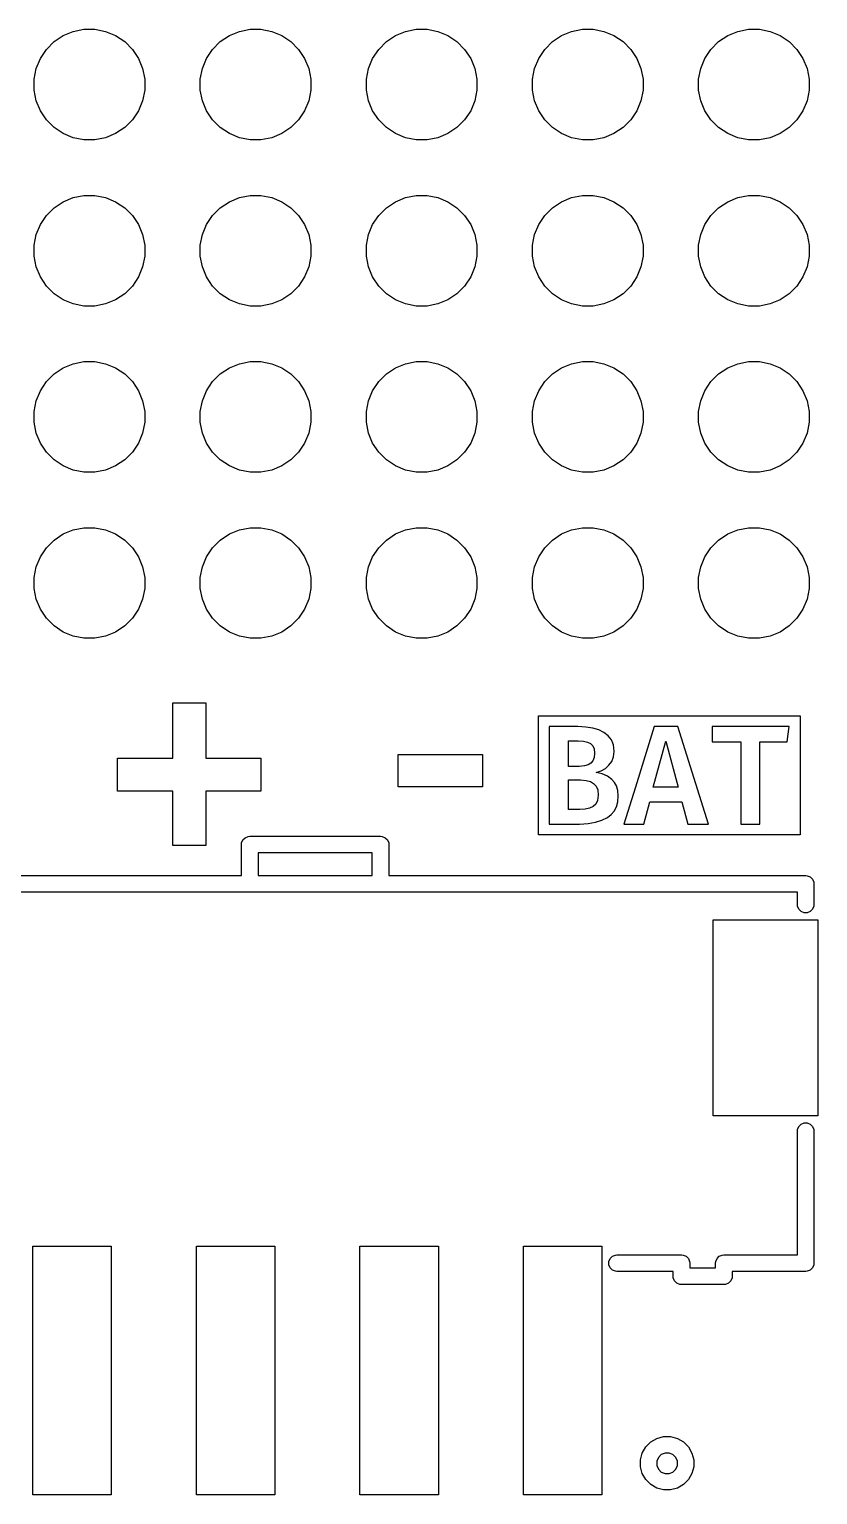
# Model space of a CAD drawing. Extents: x 99 to 187, y -188 to -32.
# Drawn here: x 132.7 to 144.76, y -106.33 to -83.92 of the extents above; entities that cross this region are included whole.
import ezdxf

# ---------------------------------------------------------------- set-up
doc = ezdxf.new("R2010")
doc.units = 0
doc.layers.add('BLACK', color=7, linetype='CONTINUOUS')

msp = doc.modelspace()

# ---------------------------------------------------------------- linework, layer by layer
at = {"layer": 'BLACK', "linetype": 'Continuous'}
for p, q in [((133.219313, -84.020367), (133.373258, -83.956601)), ((133.373258, -83.956601), (133.536685, -83.924093)), ((133.536685, -83.924093), (133.703315, -83.924093)), ((133.703315, -83.924093), (133.866742, -83.956601)), ((133.866742, -83.956601), (134.020687, -84.020367)), ((135.759313, -84.020367), (135.913258, -83.956601)), ((135.913258, -83.956601), (136.076685, -83.924093)), ((136.076685, -83.924093), (136.243315, -83.924093)), ((136.243315, -83.924093), (136.406742, -83.956601)), ((136.406742, -83.956601), (136.560687, -84.020367)), ((138.299313, -84.020367), (138.453258, -83.956601)), ((138.453258, -83.956601), (138.616685, -83.924093)), ((138.616685, -83.924093), (138.783315, -83.924093)), ((138.783315, -83.924093), (138.946742, -83.956601)), ((138.946742, -83.956601), (139.100687, -84.020367)), ((140.839313, -84.020367), (140.993258, -83.956601)), ((140.993258, -83.956601), (141.156685, -83.924093)), ((141.156685, -83.924093), (141.323315, -83.924093)), ((141.323315, -83.924093), (141.486742, -83.956601)), ((141.486742, -83.956601), (141.640687, -84.020367)), ((143.379313, -84.020367), (143.533258, -83.956601)), ((143.533258, -83.956601), (143.696685, -83.924093)), ((143.696685, -83.924093), (143.863315, -83.924093)), ((143.863315, -83.924093), (144.026742, -83.956601)), ((144.026742, -83.956601), (144.180687, -84.020367)), ((132.870367, -84.369313), (132.962941, -84.230766)), ((132.962941, -84.230766), (133.080766, -84.112941)), ((133.080766, -84.112941), (133.219313, -84.020367)), ((134.020687, -84.020367), (134.159234, -84.112941)), ((134.159234, -84.112941), (134.277059, -84.230766)), ((134.277059, -84.230766), (134.369633, -84.369313)), ((135.410367, -84.369313), (135.502941, -84.230766)), ((135.502941, -84.230766), (135.620766, -84.112941)), ((135.620766, -84.112941), (135.759313, -84.020367)), ((136.560687, -84.020367), (136.699234, -84.112941)), ((136.699234, -84.112941), (136.817059, -84.230766)), ((136.817059, -84.230766), (136.909633, -84.369313)), ((137.950367, -84.369313), (138.042941, -84.230766)), ((138.042941, -84.230766), (138.160766, -84.112941)), ((138.160766, -84.112941), (138.299313, -84.020367)), ((139.100687, -84.020367), (139.239234, -84.112941)), ((139.239234, -84.112941), (139.357059, -84.230766)), ((139.357059, -84.230766), (139.449633, -84.369313)), ((140.490367, -84.369313), (140.582941, -84.230766)), ((140.582941, -84.230766), (140.700766, -84.112941)), ((140.700766, -84.112941), (140.839313, -84.020367)), ((141.640687, -84.020367), (141.779234, -84.112941)), ((141.779234, -84.112941), (141.897059, -84.230766)), ((141.897059, -84.230766), (141.989633, -84.369313)), ((143.030367, -84.369313), (143.122941, -84.230766)), ((143.122941, -84.230766), (143.240766, -84.112941)), ((143.240766, -84.112941), (143.379313, -84.020367)), ((144.180687, -84.020367), (144.319234, -84.112941)), ((144.319234, -84.112941), (144.437059, -84.230766)), ((144.437059, -84.230766), (144.529633, -84.369313)), ((132.806601, -84.523258), (132.870367, -84.369313)), ((134.369633, -84.369313), (134.433399, -84.523258)), ((135.346601, -84.523258), (135.410367, -84.369313)), ((136.909633, -84.369313), (136.973399, -84.523258)), ((137.886601, -84.523258), (137.950367, -84.369313)), ((139.449633, -84.369313), (139.513399, -84.523258)), ((140.426601, -84.523258), (140.490367, -84.369313)), ((141.989633, -84.369313), (142.053399, -84.523258)), ((142.966601, -84.523258), (143.030367, -84.369313)), ((144.529633, -84.369313), (144.593399, -84.523258)), ((132.774093, -84.686685), (132.806601, -84.523258)), ((132.774093, -84.853315), (132.774093, -84.686685)), ((134.433399, -84.523258), (134.465907, -84.686685)), ((134.465907, -84.686685), (134.465907, -84.853315)), ((135.314093, -84.686685), (135.346601, -84.523258)), ((135.314093, -84.853315), (135.314093, -84.686685)), ((136.973399, -84.523258), (137.005907, -84.686685)), ((137.005907, -84.686685), (137.005907, -84.853315)), ((137.854093, -84.686685), (137.886601, -84.523258)), ((137.854093, -84.853315), (137.854093, -84.686685)), ((139.513399, -84.523258), (139.545907, -84.686685)), ((139.545907, -84.686685), (139.545907, -84.853315)), ((140.394093, -84.686685), (140.426601, -84.523258)), ((140.394093, -84.853315), (140.394093, -84.686685)), ((142.053399, -84.523258), (142.085907, -84.686685)), ((142.085907, -84.686685), (142.085907, -84.853315)), ((142.934093, -84.686685), (142.966601, -84.523258)), ((142.934093, -84.853315), (142.934093, -84.686685)), ((144.593399, -84.523258), (144.625907, -84.686685)), ((144.625907, -84.686685), (144.625907, -84.853315)), ((132.806601, -85.016742), (132.774093, -84.853315)), ((134.465907, -84.853315), (134.433399, -85.016742)), ((135.346601, -85.016742), (135.314093, -84.853315)), ((137.005907, -84.853315), (136.973399, -85.016742)), ((137.886601, -85.016742), (137.854093, -84.853315)), ((139.545907, -84.853315), (139.513399, -85.016742)), ((140.426601, -85.016742), (140.394093, -84.853315)), ((142.085907, -84.853315), (142.053399, -85.016742)), ((142.966601, -85.016742), (142.934093, -84.853315)), ((144.625907, -84.853315), (144.593399, -85.016742)), ((132.870367, -85.170687), (132.806601, -85.016742)), ((134.433399, -85.016742), (134.369633, -85.170687)), ((135.410367, -85.170687), (135.346601, -85.016742)), ((136.973399, -85.016742), (136.909633, -85.170687)), ((137.950367, -85.170687), (137.886601, -85.016742)), ((139.513399, -85.016742), (139.449633, -85.170687)), ((140.490367, -85.170687), (140.426601, -85.016742)), ((142.053399, -85.016742), (141.989633, -85.170687)), ((143.030367, -85.170687), (142.966601, -85.016742)), ((144.593399, -85.016742), (144.529633, -85.170687)), ((132.962941, -85.309234), (132.870367, -85.170687)), ((133.080766, -85.427059), (132.962941, -85.309234)), ((134.277059, -85.309234), (134.159234, -85.427059)), ((134.369633, -85.170687), (134.277059, -85.309234)), ((135.502941, -85.309234), (135.410367, -85.170687)), ((135.620766, -85.427059), (135.502941, -85.309234)), ((136.817059, -85.309234), (136.699234, -85.427059)), ((136.909633, -85.170687), (136.817059, -85.309234)), ((138.042941, -85.309234), (137.950367, -85.170687)), ((138.160766, -85.427059), (138.042941, -85.309234)), ((139.357059, -85.309234), (139.239234, -85.427059)), ((139.449633, -85.170687), (139.357059, -85.309234)), ((140.582941, -85.309234), (140.490367, -85.170687)), ((140.700766, -85.427059), (140.582941, -85.309234)), ((141.897059, -85.309234), (141.779234, -85.427059)), ((141.989633, -85.170687), (141.897059, -85.309234)), ((143.122941, -85.309234), (143.030367, -85.170687)), ((143.240766, -85.427059), (143.122941, -85.309234)), ((144.437059, -85.309234), (144.319234, -85.427059)), ((144.529633, -85.170687), (144.437059, -85.309234)), ((133.219313, -85.519633), (133.080766, -85.427059)), ((133.373258, -85.583399), (133.219313, -85.519633)), ((133.536685, -85.615907), (133.373258, -85.583399)), ((133.866742, -85.583399), (133.703315, -85.615907)), ((134.020687, -85.519633), (133.866742, -85.583399)), ((134.159234, -85.427059), (134.020687, -85.519633)), ((135.759313, -85.519633), (135.620766, -85.427059)), ((135.913258, -85.583399), (135.759313, -85.519633)), ((136.076685, -85.615907), (135.913258, -85.583399)), ((136.406742, -85.583399), (136.243315, -85.615907)), ((136.560687, -85.519633), (136.406742, -85.583399)), ((136.699234, -85.427059), (136.560687, -85.519633)), ((138.299313, -85.519633), (138.160766, -85.427059)), ((138.453258, -85.583399), (138.299313, -85.519633)), ((138.616685, -85.615907), (138.453258, -85.583399)), ((138.946742, -85.583399), (138.783315, -85.615907)), ((139.100687, -85.519633), (138.946742, -85.583399)), ((139.239234, -85.427059), (139.100687, -85.519633)), ((140.839313, -85.519633), (140.700766, -85.427059)), ((140.993258, -85.583399), (140.839313, -85.519633)), ((141.156685, -85.615907), (140.993258, -85.583399)), ((141.486742, -85.583399), (141.323315, -85.615907)), ((141.640687, -85.519633), (141.486742, -85.583399)), ((141.779234, -85.427059), (141.640687, -85.519633)), ((143.379313, -85.519633), (143.240766, -85.427059)), ((143.533258, -85.583399), (143.379313, -85.519633)), ((143.696685, -85.615907), (143.533258, -85.583399)), ((144.026742, -85.583399), (143.863315, -85.615907)), ((144.180687, -85.519633), (144.026742, -85.583399)), ((144.319234, -85.427059), (144.180687, -85.519633)), ((133.703315, -85.615907), (133.536685, -85.615907)), ((136.243315, -85.615907), (136.076685, -85.615907)), ((138.783315, -85.615907), (138.616685, -85.615907)), ((141.323315, -85.615907), (141.156685, -85.615907)), ((143.863315, -85.615907), (143.696685, -85.615907)), ((133.373258, -86.496601), (133.536685, -86.464093)), ((133.536685, -86.464093), (133.703315, -86.464093)), ((133.703315, -86.464093), (133.866742, -86.496601)), ((135.913258, -86.496601), (136.076685, -86.464093)), ((136.076685, -86.464093), (136.243315, -86.464093)), ((136.243315, -86.464093), (136.406742, -86.496601)), ((138.453258, -86.496601), (138.616685, -86.464093)), ((138.616685, -86.464093), (138.783315, -86.464093)), ((138.783315, -86.464093), (138.946742, -86.496601)), ((140.993258, -86.496601), (141.156685, -86.464093)), ((141.156685, -86.464093), (141.323315, -86.464093)), ((141.323315, -86.464093), (141.486742, -86.496601)), ((143.533258, -86.496601), (143.696685, -86.464093)), ((143.696685, -86.464093), (143.863315, -86.464093)), ((143.863315, -86.464093), (144.026742, -86.496601)), ((132.962941, -86.770766), (133.080766, -86.652941)), ((133.080766, -86.652941), (133.219313, -86.560367)), ((133.219313, -86.560367), (133.373258, -86.496601)), ((133.866742, -86.496601), (134.020687, -86.560367)), ((134.020687, -86.560367), (134.159234, -86.652941)), ((134.159234, -86.652941), (134.277059, -86.770766)), ((135.502941, -86.770766), (135.620766, -86.652941)), ((135.620766, -86.652941), (135.759313, -86.560367)), ((135.759313, -86.560367), (135.913258, -86.496601)), ((136.406742, -86.496601), (136.560687, -86.560367)), ((136.560687, -86.560367), (136.699234, -86.652941)), ((136.699234, -86.652941), (136.817059, -86.770766)), ((138.042941, -86.770766), (138.160766, -86.652941)), ((138.160766, -86.652941), (138.299313, -86.560367)), ((138.299313, -86.560367), (138.453258, -86.496601)), ((138.946742, -86.496601), (139.100687, -86.560367)), ((139.100687, -86.560367), (139.239234, -86.652941)), ((139.239234, -86.652941), (139.357059, -86.770766)), ((140.582941, -86.770766), (140.700766, -86.652941)), ((140.700766, -86.652941), (140.839313, -86.560367)), ((140.839313, -86.560367), (140.993258, -86.496601)), ((141.486742, -86.496601), (141.640687, -86.560367)), ((141.640687, -86.560367), (141.779234, -86.652941)), ((141.779234, -86.652941), (141.897059, -86.770766)), ((143.122941, -86.770766), (143.240766, -86.652941)), ((143.240766, -86.652941), (143.379313, -86.560367)), ((143.379313, -86.560367), (143.533258, -86.496601)), ((144.026742, -86.496601), (144.180687, -86.560367)), ((144.180687, -86.560367), (144.319234, -86.652941)), ((144.319234, -86.652941), (144.437059, -86.770766)), ((132.806601, -87.063258), (132.870367, -86.909313)), ((132.870367, -86.909313), (132.962941, -86.770766)), ((134.277059, -86.770766), (134.369633, -86.909313)), ((134.369633, -86.909313), (134.433399, -87.063258)), ((135.346601, -87.063258), (135.410367, -86.909313)), ((135.410367, -86.909313), (135.502941, -86.770766)), ((136.817059, -86.770766), (136.909633, -86.909313)), ((136.909633, -86.909313), (136.973399, -87.063258)), ((137.886601, -87.063258), (137.950367, -86.909313)), ((137.950367, -86.909313), (138.042941, -86.770766)), ((139.357059, -86.770766), (139.449633, -86.909313)), ((139.449633, -86.909313), (139.513399, -87.063258)), ((140.426601, -87.063258), (140.490367, -86.909313)), ((140.490367, -86.909313), (140.582941, -86.770766)), ((141.897059, -86.770766), (141.989633, -86.909313)), ((141.989633, -86.909313), (142.053399, -87.063258)), ((142.966601, -87.063258), (143.030367, -86.909313)), ((143.030367, -86.909313), (143.122941, -86.770766)), ((144.437059, -86.770766), (144.529633, -86.909313)), ((144.529633, -86.909313), (144.593399, -87.063258)), ((132.774093, -87.226685), (132.806601, -87.063258)), ((134.433399, -87.063258), (134.465907, -87.226685)), ((135.314093, -87.226685), (135.346601, -87.063258)), ((136.973399, -87.063258), (137.005907, -87.226685)), ((137.854093, -87.226685), (137.886601, -87.063258)), ((139.513399, -87.063258), (139.545907, -87.226685)), ((140.394093, -87.226685), (140.426601, -87.063258)), ((142.053399, -87.063258), (142.085907, -87.226685)), ((142.934093, -87.226685), (142.966601, -87.063258)), ((144.593399, -87.063258), (144.625907, -87.226685)), ((132.774093, -87.393315), (132.774093, -87.226685)), ((134.465907, -87.226685), (134.465907, -87.393315)), ((135.314093, -87.393315), (135.314093, -87.226685)), ((137.005907, -87.226685), (137.005907, -87.393315)), ((137.854093, -87.393315), (137.854093, -87.226685)), ((139.545907, -87.226685), (139.545907, -87.393315)), ((140.394093, -87.393315), (140.394093, -87.226685)), ((142.085907, -87.226685), (142.085907, -87.393315)), ((142.934093, -87.393315), (142.934093, -87.226685)), ((144.625907, -87.226685), (144.625907, -87.393315)), ((132.806601, -87.556742), (132.774093, -87.393315)), ((132.870367, -87.710687), (132.806601, -87.556742)), ((134.433399, -87.556742), (134.369633, -87.710687)), ((134.465907, -87.393315), (134.433399, -87.556742)), ((135.346601, -87.556742), (135.314093, -87.393315)), ((135.410367, -87.710687), (135.346601, -87.556742)), ((136.973399, -87.556742), (136.909633, -87.710687)), ((137.005907, -87.393315), (136.973399, -87.556742)), ((137.886601, -87.556742), (137.854093, -87.393315)), ((137.950367, -87.710687), (137.886601, -87.556742)), ((139.513399, -87.556742), (139.449633, -87.710687)), ((139.545907, -87.393315), (139.513399, -87.556742)), ((140.426601, -87.556742), (140.394093, -87.393315)), ((140.490367, -87.710687), (140.426601, -87.556742)), ((142.053399, -87.556742), (141.989633, -87.710687)), ((142.085907, -87.393315), (142.053399, -87.556742)), ((142.966601, -87.556742), (142.934093, -87.393315)), ((143.030367, -87.710687), (142.966601, -87.556742)), ((144.593399, -87.556742), (144.529633, -87.710687)), ((144.625907, -87.393315), (144.593399, -87.556742)), ((132.962941, -87.849234), (132.870367, -87.710687)), ((134.369633, -87.710687), (134.277059, -87.849234)), ((135.502941, -87.849234), (135.410367, -87.710687)), ((136.909633, -87.710687), (136.817059, -87.849234)), ((138.042941, -87.849234), (137.950367, -87.710687)), ((139.449633, -87.710687), (139.357059, -87.849234)), ((140.582941, -87.849234), (140.490367, -87.710687)), ((141.989633, -87.710687), (141.897059, -87.849234)), ((143.122941, -87.849234), (143.030367, -87.710687)), ((144.529633, -87.710687), (144.437059, -87.849234)), ((133.080766, -87.967059), (132.962941, -87.849234)), ((133.219313, -88.059633), (133.080766, -87.967059)), ((134.159234, -87.967059), (134.020687, -88.059633)), ((134.277059, -87.849234), (134.159234, -87.967059)), ((135.620766, -87.967059), (135.502941, -87.849234)), ((135.759313, -88.059633), (135.620766, -87.967059)), ((136.699234, -87.967059), (136.560687, -88.059633)), ((136.817059, -87.849234), (136.699234, -87.967059)), ((138.160766, -87.967059), (138.042941, -87.849234)), ((138.299313, -88.059633), (138.160766, -87.967059)), ((139.239234, -87.967059), (139.100687, -88.059633)), ((139.357059, -87.849234), (139.239234, -87.967059)), ((140.700766, -87.967059), (140.582941, -87.849234)), ((140.839313, -88.059633), (140.700766, -87.967059)), ((141.779234, -87.967059), (141.640687, -88.059633)), ((141.897059, -87.849234), (141.779234, -87.967059)), ((143.240766, -87.967059), (143.122941, -87.849234)), ((143.379313, -88.059633), (143.240766, -87.967059)), ((144.319234, -87.967059), (144.180687, -88.059633)), ((144.437059, -87.849234), (144.319234, -87.967059)), ((133.373258, -88.123399), (133.219313, -88.059633)), ((133.536685, -88.155907), (133.373258, -88.123399)), ((133.703315, -88.155907), (133.536685, -88.155907)), ((133.866742, -88.123399), (133.703315, -88.155907)), ((134.020687, -88.059633), (133.866742, -88.123399)), ((135.913258, -88.123399), (135.759313, -88.059633)), ((136.076685, -88.155907), (135.913258, -88.123399)), ((136.243315, -88.155907), (136.076685, -88.155907)), ((136.406742, -88.123399), (136.243315, -88.155907)), ((136.560687, -88.059633), (136.406742, -88.123399)), ((138.453258, -88.123399), (138.299313, -88.059633)), ((138.616685, -88.155907), (138.453258, -88.123399)), ((138.783315, -88.155907), (138.616685, -88.155907)), ((138.946742, -88.123399), (138.783315, -88.155907)), ((139.100687, -88.059633), (138.946742, -88.123399)), ((140.993258, -88.123399), (140.839313, -88.059633)), ((141.156685, -88.155907), (140.993258, -88.123399)), ((141.323315, -88.155907), (141.156685, -88.155907)), ((141.486742, -88.123399), (141.323315, -88.155907)), ((141.640687, -88.059633), (141.486742, -88.123399)), ((143.533258, -88.123399), (143.379313, -88.059633)), ((143.696685, -88.155907), (143.533258, -88.123399)), ((143.863315, -88.155907), (143.696685, -88.155907)), ((144.026742, -88.123399), (143.863315, -88.155907)), ((144.180687, -88.059633), (144.026742, -88.123399)), ((133.080766, -89.192941), (133.219313, -89.100367)), ((133.219313, -89.100367), (133.373258, -89.036601)), ((133.373258, -89.036601), (133.536685, -89.004093)), ((133.536685, -89.004093), (133.703315, -89.004093)), ((133.703315, -89.004093), (133.866742, -89.036601)), ((133.866742, -89.036601), (134.020687, -89.100367)), ((134.020687, -89.100367), (134.159234, -89.192941)), ((135.620766, -89.192941), (135.759313, -89.100367)), ((135.759313, -89.100367), (135.913258, -89.036601)), ((135.913258, -89.036601), (136.076685, -89.004093)), ((136.076685, -89.004093), (136.243315, -89.004093)), ((136.243315, -89.004093), (136.406742, -89.036601)), ((136.406742, -89.036601), (136.560687, -89.100367)), ((136.560687, -89.100367), (136.699234, -89.192941)), ((138.160766, -89.192941), (138.299313, -89.100367)), ((138.299313, -89.100367), (138.453258, -89.036601)), ((138.453258, -89.036601), (138.616685, -89.004093)), ((138.616685, -89.004093), (138.783315, -89.004093)), ((138.783315, -89.004093), (138.946742, -89.036601)), ((138.946742, -89.036601), (139.100687, -89.100367)), ((139.100687, -89.100367), (139.239234, -89.192941)), ((140.700766, -89.192941), (140.839313, -89.100367)), ((140.839313, -89.100367), (140.993258, -89.036601)), ((140.993258, -89.036601), (141.156685, -89.004093)), ((141.156685, -89.004093), (141.323315, -89.004093)), ((141.323315, -89.004093), (141.486742, -89.036601)), ((141.486742, -89.036601), (141.640687, -89.100367)), ((141.640687, -89.100367), (141.779234, -89.192941)), ((143.240766, -89.192941), (143.379313, -89.100367)), ((143.379313, -89.100367), (143.533258, -89.036601)), ((143.533258, -89.036601), (143.696685, -89.004093)), ((143.696685, -89.004093), (143.863315, -89.004093)), ((143.863315, -89.004093), (144.026742, -89.036601)), ((144.026742, -89.036601), (144.180687, -89.100367)), ((144.180687, -89.100367), (144.319234, -89.192941)), ((132.870367, -89.449313), (132.962941, -89.310766)), ((132.962941, -89.310766), (133.080766, -89.192941)), ((134.159234, -89.192941), (134.277059, -89.310766)), ((134.277059, -89.310766), (134.369633, -89.449313)), ((135.410367, -89.449313), (135.502941, -89.310766)), ((135.502941, -89.310766), (135.620766, -89.192941)), ((136.699234, -89.192941), (136.817059, -89.310766)), ((136.817059, -89.310766), (136.909633, -89.449313)), ((137.950367, -89.449313), (138.042941, -89.310766)), ((138.042941, -89.310766), (138.160766, -89.192941)), ((139.239234, -89.192941), (139.357059, -89.310766)), ((139.357059, -89.310766), (139.449633, -89.449313)), ((140.490367, -89.449313), (140.582941, -89.310766)), ((140.582941, -89.310766), (140.700766, -89.192941)), ((141.779234, -89.192941), (141.897059, -89.310766)), ((141.897059, -89.310766), (141.989633, -89.449313)), ((143.030367, -89.449313), (143.122941, -89.310766)), ((143.122941, -89.310766), (143.240766, -89.192941)), ((144.319234, -89.192941), (144.437059, -89.310766)), ((144.437059, -89.310766), (144.529633, -89.449313)), ((132.774093, -89.766685), (132.806601, -89.603258)), ((132.806601, -89.603258), (132.870367, -89.449313)), ((134.369633, -89.449313), (134.433399, -89.603258)), ((134.433399, -89.603258), (134.465907, -89.766685)), ((135.314093, -89.766685), (135.346601, -89.603258)), ((135.346601, -89.603258), (135.410367, -89.449313)), ((136.909633, -89.449313), (136.973399, -89.603258)), ((136.973399, -89.603258), (137.005907, -89.766685)), ((137.854093, -89.766685), (137.886601, -89.603258)), ((137.886601, -89.603258), (137.950367, -89.449313)), ((139.449633, -89.449313), (139.513399, -89.603258)), ((139.513399, -89.603258), (139.545907, -89.766685)), ((140.394093, -89.766685), (140.426601, -89.603258)), ((140.426601, -89.603258), (140.490367, -89.449313)), ((141.989633, -89.449313), (142.053399, -89.603258)), ((142.053399, -89.603258), (142.085907, -89.766685)), ((142.934093, -89.766685), (142.966601, -89.603258)), ((142.966601, -89.603258), (143.030367, -89.449313)), ((144.529633, -89.449313), (144.593399, -89.603258)), ((144.593399, -89.603258), (144.625907, -89.766685)), ((132.774093, -89.933315), (132.774093, -89.766685)), ((134.465907, -89.766685), (134.465907, -89.933315)), ((135.314093, -89.933315), (135.314093, -89.766685)), ((137.005907, -89.766685), (137.005907, -89.933315)), ((137.854093, -89.933315), (137.854093, -89.766685)), ((139.545907, -89.766685), (139.545907, -89.933315)), ((140.394093, -89.933315), (140.394093, -89.766685)), ((142.085907, -89.766685), (142.085907, -89.933315)), ((142.934093, -89.933315), (142.934093, -89.766685)), ((144.625907, -89.766685), (144.625907, -89.933315)), ((132.806601, -90.096742), (132.774093, -89.933315)), ((134.465907, -89.933315), (134.433399, -90.096742)), ((135.346601, -90.096742), (135.314093, -89.933315)), ((137.005907, -89.933315), (136.973399, -90.096742)), ((137.886601, -90.096742), (137.854093, -89.933315)), ((139.545907, -89.933315), (139.513399, -90.096742)), ((140.426601, -90.096742), (140.394093, -89.933315)), ((142.085907, -89.933315), (142.053399, -90.096742)), ((142.966601, -90.096742), (142.934093, -89.933315)), ((144.625907, -89.933315), (144.593399, -90.096742)), ((132.870367, -90.250687), (132.806601, -90.096742)), ((132.962941, -90.389234), (132.870367, -90.250687)), ((134.369633, -90.250687), (134.277059, -90.389234)), ((134.433399, -90.096742), (134.369633, -90.250687)), ((135.410367, -90.250687), (135.346601, -90.096742)), ((135.502941, -90.389234), (135.410367, -90.250687)), ((136.909633, -90.250687), (136.817059, -90.389234)), ((136.973399, -90.096742), (136.909633, -90.250687)), ((137.950367, -90.250687), (137.886601, -90.096742)), ((138.042941, -90.389234), (137.950367, -90.250687)), ((139.449633, -90.250687), (139.357059, -90.389234)), ((139.513399, -90.096742), (139.449633, -90.250687)), ((140.490367, -90.250687), (140.426601, -90.096742)), ((140.582941, -90.389234), (140.490367, -90.250687)), ((141.989633, -90.250687), (141.897059, -90.389234)), ((142.053399, -90.096742), (141.989633, -90.250687)), ((143.030367, -90.250687), (142.966601, -90.096742)), ((143.122941, -90.389234), (143.030367, -90.250687)), ((144.529633, -90.250687), (144.437059, -90.389234)), ((144.593399, -90.096742), (144.529633, -90.250687)), ((133.080766, -90.507059), (132.962941, -90.389234)), ((133.219313, -90.599633), (133.080766, -90.507059)), ((134.159234, -90.507059), (134.020687, -90.599633)), ((134.277059, -90.389234), (134.159234, -90.507059)), ((135.620766, -90.507059), (135.502941, -90.389234)), ((135.759313, -90.599633), (135.620766, -90.507059)), ((136.699234, -90.507059), (136.560687, -90.599633)), ((136.817059, -90.389234), (136.699234, -90.507059)), ((138.160766, -90.507059), (138.042941, -90.389234)), ((138.299313, -90.599633), (138.160766, -90.507059)), ((139.239234, -90.507059), (139.100687, -90.599633)), ((139.357059, -90.389234), (139.239234, -90.507059)), ((140.700766, -90.507059), (140.582941, -90.389234)), ((140.839313, -90.599633), (140.700766, -90.507059)), ((141.779234, -90.507059), (141.640687, -90.599633)), ((141.897059, -90.389234), (141.779234, -90.507059)), ((143.240766, -90.507059), (143.122941, -90.389234)), ((143.379313, -90.599633), (143.240766, -90.507059)), ((144.319234, -90.507059), (144.180687, -90.599633)), ((144.437059, -90.389234), (144.319234, -90.507059)), ((133.373258, -90.663399), (133.219313, -90.599633)), ((133.536685, -90.695907), (133.373258, -90.663399)), ((133.703315, -90.695907), (133.536685, -90.695907)), ((133.866742, -90.663399), (133.703315, -90.695907)), ((134.020687, -90.599633), (133.866742, -90.663399)), ((135.913258, -90.663399), (135.759313, -90.599633)), ((136.076685, -90.695907), (135.913258, -90.663399)), ((136.243315, -90.695907), (136.076685, -90.695907)), ((136.406742, -90.663399), (136.243315, -90.695907)), ((136.560687, -90.599633), (136.406742, -90.663399)), ((138.453258, -90.663399), (138.299313, -90.599633)), ((138.616685, -90.695907), (138.453258, -90.663399)), ((138.783315, -90.695907), (138.616685, -90.695907)), ((138.946742, -90.663399), (138.783315, -90.695907)), ((139.100687, -90.599633), (138.946742, -90.663399)), ((140.993258, -90.663399), (140.839313, -90.599633)), ((141.156685, -90.695907), (140.993258, -90.663399)), ((141.323315, -90.695907), (141.156685, -90.695907)), ((141.486742, -90.663399), (141.323315, -90.695907)), ((141.640687, -90.599633), (141.486742, -90.663399)), ((143.533258, -90.663399), (143.379313, -90.599633)), ((143.696685, -90.695907), (143.533258, -90.663399)), ((143.863315, -90.695907), (143.696685, -90.695907)), ((144.026742, -90.663399), (143.863315, -90.695907)), ((144.180687, -90.599633), (144.026742, -90.663399)), ((133.219313, -91.640367), (133.373258, -91.576601)), ((133.373258, -91.576601), (133.536685, -91.544093)), ((133.536685, -91.544093), (133.703315, -91.544093)), ((133.703315, -91.544093), (133.866742, -91.576601)), ((133.866742, -91.576601), (134.020687, -91.640367)), ((135.759313, -91.640367), (135.913258, -91.576601)), ((135.913258, -91.576601), (136.076685, -91.544093)), ((136.076685, -91.544093), (136.243315, -91.544093)), ((136.243315, -91.544093), (136.406742, -91.576601)), ((136.406742, -91.576601), (136.560687, -91.640367)), ((138.299313, -91.640367), (138.453258, -91.576601)), ((138.453258, -91.576601), (138.616685, -91.544093)), ((138.616685, -91.544093), (138.783315, -91.544093)), ((138.783315, -91.544093), (138.946742, -91.576601)), ((138.946742, -91.576601), (139.100687, -91.640367)), ((140.839313, -91.640367), (140.993258, -91.576601)), ((140.993258, -91.576601), (141.156685, -91.544093)), ((141.156685, -91.544093), (141.323315, -91.544093)), ((141.323315, -91.544093), (141.486742, -91.576601)), ((141.486742, -91.576601), (141.640687, -91.640367)), ((143.379313, -91.640367), (143.533258, -91.576601)), ((143.533258, -91.576601), (143.696685, -91.544093)), ((143.696685, -91.544093), (143.863315, -91.544093)), ((143.863315, -91.544093), (144.026742, -91.576601)), ((144.026742, -91.576601), (144.180687, -91.640367)), ((132.870367, -91.989313), (132.962941, -91.850766)), ((132.962941, -91.850766), (133.080766, -91.732941)), ((133.080766, -91.732941), (133.219313, -91.640367)), ((134.020687, -91.640367), (134.159234, -91.732941)), ((134.159234, -91.732941), (134.277059, -91.850766)), ((134.277059, -91.850766), (134.369633, -91.989313)), ((135.410367, -91.989313), (135.502941, -91.850766)), ((135.502941, -91.850766), (135.620766, -91.732941)), ((135.620766, -91.732941), (135.759313, -91.640367)), ((136.560687, -91.640367), (136.699234, -91.732941)), ((136.699234, -91.732941), (136.817059, -91.850766)), ((136.817059, -91.850766), (136.909633, -91.989313)), ((137.950367, -91.989313), (138.042941, -91.850766)), ((138.042941, -91.850766), (138.160766, -91.732941)), ((138.160766, -91.732941), (138.299313, -91.640367)), ((139.100687, -91.640367), (139.239234, -91.732941)), ((139.239234, -91.732941), (139.357059, -91.850766)), ((139.357059, -91.850766), (139.449633, -91.989313)), ((140.490367, -91.989313), (140.582941, -91.850766)), ((140.582941, -91.850766), (140.700766, -91.732941)), ((140.700766, -91.732941), (140.839313, -91.640367)), ((141.640687, -91.640367), (141.779234, -91.732941)), ((141.779234, -91.732941), (141.897059, -91.850766)), ((141.897059, -91.850766), (141.989633, -91.989313)), ((143.030367, -91.989313), (143.122941, -91.850766)), ((143.122941, -91.850766), (143.240766, -91.732941)), ((143.240766, -91.732941), (143.379313, -91.640367)), ((144.180687, -91.640367), (144.319234, -91.732941)), ((144.319234, -91.732941), (144.437059, -91.850766)), ((144.437059, -91.850766), (144.529633, -91.989313)), ((132.806601, -92.143258), (132.870367, -91.989313)), ((134.369633, -91.989313), (134.433399, -92.143258)), ((135.346601, -92.143258), (135.410367, -91.989313)), ((136.909633, -91.989313), (136.973399, -92.143258)), ((137.886601, -92.143258), (137.950367, -91.989313)), ((139.449633, -91.989313), (139.513399, -92.143258)), ((140.426601, -92.143258), (140.490367, -91.989313)), ((141.989633, -91.989313), (142.053399, -92.143258)), ((142.966601, -92.143258), (143.030367, -91.989313)), ((144.529633, -91.989313), (144.593399, -92.143258)), ((132.774093, -92.306685), (132.806601, -92.143258)), ((132.774093, -92.473315), (132.774093, -92.306685)), ((134.433399, -92.143258), (134.465907, -92.306685)), ((134.465907, -92.306685), (134.465907, -92.473315)), ((135.314093, -92.306685), (135.346601, -92.143258)), ((135.314093, -92.473315), (135.314093, -92.306685)), ((136.973399, -92.143258), (137.005907, -92.306685)), ((137.005907, -92.306685), (137.005907, -92.473315)), ((137.854093, -92.306685), (137.886601, -92.143258)), ((137.854093, -92.473315), (137.854093, -92.306685)), ((139.513399, -92.143258), (139.545907, -92.306685)), ((139.545907, -92.306685), (139.545907, -92.473315)), ((140.394093, -92.306685), (140.426601, -92.143258)), ((140.394093, -92.473315), (140.394093, -92.306685)), ((142.053399, -92.143258), (142.085907, -92.306685)), ((142.085907, -92.306685), (142.085907, -92.473315)), ((142.934093, -92.306685), (142.966601, -92.143258)), ((142.934093, -92.473315), (142.934093, -92.306685)), ((144.593399, -92.143258), (144.625907, -92.306685)), ((144.625907, -92.306685), (144.625907, -92.473315)), ((132.806601, -92.636742), (132.774093, -92.473315)), ((134.465907, -92.473315), (134.433399, -92.636742)), ((135.346601, -92.636742), (135.314093, -92.473315)), ((137.005907, -92.473315), (136.973399, -92.636742)), ((137.886601, -92.636742), (137.854093, -92.473315)), ((139.545907, -92.473315), (139.513399, -92.636742)), ((140.426601, -92.636742), (140.394093, -92.473315)), ((142.085907, -92.473315), (142.053399, -92.636742)), ((142.966601, -92.636742), (142.934093, -92.473315)), ((144.625907, -92.473315), (144.593399, -92.636742)), ((132.870367, -92.790687), (132.806601, -92.636742)), ((134.433399, -92.636742), (134.369633, -92.790687)), ((135.410367, -92.790687), (135.346601, -92.636742)), ((136.973399, -92.636742), (136.909633, -92.790687)), ((137.950367, -92.790687), (137.886601, -92.636742)), ((139.513399, -92.636742), (139.449633, -92.790687)), ((140.490367, -92.790687), (140.426601, -92.636742)), ((142.053399, -92.636742), (141.989633, -92.790687)), ((143.030367, -92.790687), (142.966601, -92.636742)), ((144.593399, -92.636742), (144.529633, -92.790687)), ((132.962941, -92.929234), (132.870367, -92.790687)), ((133.080766, -93.047059), (132.962941, -92.929234)), ((134.277059, -92.929234), (134.159234, -93.047059)), ((134.369633, -92.790687), (134.277059, -92.929234)), ((135.502941, -92.929234), (135.410367, -92.790687)), ((135.620766, -93.047059), (135.502941, -92.929234)), ((136.817059, -92.929234), (136.699234, -93.047059)), ((136.909633, -92.790687), (136.817059, -92.929234)), ((138.042941, -92.929234), (137.950367, -92.790687)), ((138.160766, -93.047059), (138.042941, -92.929234)), ((139.357059, -92.929234), (139.239234, -93.047059)), ((139.449633, -92.790687), (139.357059, -92.929234)), ((140.582941, -92.929234), (140.490367, -92.790687)), ((140.700766, -93.047059), (140.582941, -92.929234)), ((141.897059, -92.929234), (141.779234, -93.047059)), ((141.989633, -92.790687), (141.897059, -92.929234)), ((143.122941, -92.929234), (143.030367, -92.790687)), ((143.240766, -93.047059), (143.122941, -92.929234)), ((144.437059, -92.929234), (144.319234, -93.047059)), ((144.529633, -92.790687), (144.437059, -92.929234)), ((133.219313, -93.139633), (133.080766, -93.047059)), ((133.373258, -93.203399), (133.219313, -93.139633)), ((133.536685, -93.235907), (133.373258, -93.203399)), ((133.866742, -93.203399), (133.703315, -93.235907)), ((134.020687, -93.139633), (133.866742, -93.203399)), ((134.159234, -93.047059), (134.020687, -93.139633)), ((135.759313, -93.139633), (135.620766, -93.047059)), ((135.913258, -93.203399), (135.759313, -93.139633)), ((136.076685, -93.235907), (135.913258, -93.203399)), ((136.406742, -93.203399), (136.243315, -93.235907)), ((136.560687, -93.139633), (136.406742, -93.203399)), ((136.699234, -93.047059), (136.560687, -93.139633)), ((138.299313, -93.139633), (138.160766, -93.047059)), ((138.453258, -93.203399), (138.299313, -93.139633)), ((138.616685, -93.235907), (138.453258, -93.203399)), ((138.946742, -93.203399), (138.783315, -93.235907)), ((139.100687, -93.139633), (138.946742, -93.203399)), ((139.239234, -93.047059), (139.100687, -93.139633)), ((140.839313, -93.139633), (140.700766, -93.047059)), ((140.993258, -93.203399), (140.839313, -93.139633)), ((141.156685, -93.235907), (140.993258, -93.203399)), ((141.486742, -93.203399), (141.323315, -93.235907)), ((141.640687, -93.139633), (141.486742, -93.203399)), ((141.779234, -93.047059), (141.640687, -93.139633)), ((143.379313, -93.139633), (143.240766, -93.047059)), ((143.533258, -93.203399), (143.379313, -93.139633)), ((143.696685, -93.235907), (143.533258, -93.203399)), ((144.026742, -93.203399), (143.863315, -93.235907)), ((144.180687, -93.139633), (144.026742, -93.203399)), ((144.319234, -93.047059), (144.180687, -93.139633)), ((133.703315, -93.235907), (133.536685, -93.235907)), ((136.243315, -93.235907), (136.076685, -93.235907)), ((138.783315, -93.235907), (138.616685, -93.235907)), ((141.323315, -93.235907), (141.156685, -93.235907)), ((143.863315, -93.235907), (143.696685, -93.235907)), ((134.894542, -95.068234), (134.894542, -94.224131)), ((134.894542, -94.224131), (135.39866, -94.224131)), ((135.39866, -94.224131), (135.39866, -95.068234)), ((140.484091, -96.241667), (140.484091, -94.41897)), ((140.484091, -94.41897), (144.487296, -94.41897)), ((144.487296, -94.41897), (144.487296, -96.241667)), ((141.085816, -94.585637), (140.650758, -94.585637)), ((140.650758, -94.585637), (140.650758, -95.194077)), ((141.210301, -94.591911), (141.085816, -94.585637)), ((141.316993, -94.609574), (141.210301, -94.591911)), ((141.408325, -94.63722), (141.316993, -94.609574)), ((141.486435, -94.673931), (141.408325, -94.63722)), ((141.553832, -94.724771), (141.486435, -94.673931)), ((141.601367, -94.788248), (141.553832, -94.724771)), ((142.257357, -94.585637), (141.967076, -95.512814)), ((142.619234, -94.585637), (142.257357, -94.585637)), ((143.084425, -96.075), (142.619234, -94.585637)), ((144.320629, -94.585637), (143.143501, -94.585637)), ((143.143501, -94.585637), (143.143501, -94.817179)), ((144.290404, -94.817179), (144.320629, -94.585637)), ((140.945865, -95.194077), (140.945865, -94.800968)), ((140.945865, -94.800968), (141.094426, -94.800968)), ((141.094426, -94.800968), (141.17691, -94.806944)), ((141.17691, -94.806944), (141.237496, -94.822767)), ((141.237496, -94.822767), (141.281271, -94.846214)), ((141.281271, -94.846214), (141.31463, -94.880794)), ((141.31463, -94.880794), (141.335537, -94.927546)), ((141.335537, -94.927546), (141.343187, -94.990561)), ((141.343187, -94.990561), (141.335924, -95.059232)), ((141.630934, -94.866796), (141.601367, -94.788248)), ((141.641499, -94.964733), (141.630934, -94.866796)), ((141.632377, -95.047795), (141.641499, -94.964733)), ((142.241237, -95.512814), (142.432937, -94.806372)), ((142.432937, -94.806372), (142.623538, -95.512814)), ((143.143501, -94.817179), (143.578558, -94.817179)), ((143.578558, -94.817179), (143.578558, -96.075)), ((143.872566, -96.075), (143.872566, -94.817179)), ((143.872566, -94.817179), (144.290404, -94.817179)), ((134.050439, -95.572351), (134.050439, -95.068234)), ((134.050439, -95.068234), (134.894542, -95.068234)), ((135.39866, -95.068234), (136.242763, -95.068234)), ((136.242763, -95.068234), (136.242763, -95.572351)), ((138.33903, -95.505799), (138.33903, -95.013405)), ((138.33903, -95.013405), (139.628632, -95.013405)), ((139.628632, -95.013405), (139.628632, -95.505799)), ((140.650758, -95.194077), (140.650758, -95.854265)), ((141.10734, -95.194077), (140.945865, -95.194077)), ((141.187333, -95.187667), (141.10734, -95.194077)), ((141.245115, -95.170755), (141.187333, -95.187667)), ((141.286126, -95.145625), (141.245115, -95.170755)), ((141.316394, -95.109361), (141.286126, -95.145625)), ((141.335924, -95.059232), (141.316394, -95.109361)), ((141.508297, -95.22402), (141.563921, -95.17585)), ((141.563921, -95.17585), (141.606399, -95.117167)), ((141.606399, -95.117167), (141.632377, -95.047795)), ((140.945865, -95.854265), (140.945865, -95.401897)), ((140.945865, -95.401897), (141.128955, -95.401897)), ((141.128955, -95.401897), (141.213741, -95.408619)), ((141.213741, -95.408619), (141.279129, -95.426861)), ((141.279129, -95.426861), (141.329265, -95.454745)), ((141.366909, -95.286675), (141.443156, -95.260909)), ((141.459988, -95.309269), (141.366909, -95.286675)), ((141.443156, -95.260909), (141.508297, -95.22402)), ((141.53991, -95.344891), (141.459988, -95.309269)), ((141.608709, -95.393287), (141.53991, -95.344891)), ((141.649939, -95.43841), (141.608709, -95.393287)), ((141.680127, -95.493554), (141.649939, -95.43841)), ((134.894542, -95.572351), (134.050439, -95.572351)), ((134.894542, -96.404731), (134.894542, -95.572351)), ((136.242763, -95.572351), (135.39866, -95.572351)), ((135.39866, -95.572351), (135.39866, -96.404731)), ((139.628632, -95.505799), (138.33903, -95.505799)), ((141.329265, -95.454745), (141.366884, -95.495295)), ((141.366884, -95.495295), (141.391209, -95.553468)), ((141.40034, -95.635637), (141.390378, -95.714664)), ((141.391209, -95.553468), (141.40034, -95.635637)), ((141.699291, -95.560832), (141.680127, -95.493554)), ((141.69864, -95.736452), (141.706162, -95.643148)), ((141.706162, -95.643148), (141.699291, -95.560832)), ((141.967076, -95.512814), (141.791067, -96.075)), ((142.623538, -95.512814), (142.241237, -95.512814)), ((140.650758, -95.854265), (140.650758, -96.075)), ((141.116041, -95.854265), (140.945865, -95.854265)), ((141.199734, -95.848427), (141.116041, -95.854265)), ((141.267277, -95.832328), (141.199734, -95.848427)), ((141.321663, -95.807462), (141.267277, -95.832328)), ((141.363729, -95.769768), (141.321663, -95.807462)), ((141.390378, -95.714664), (141.363729, -95.769768)), ((141.598679, -95.931881), (141.644211, -95.878251)), ((141.644211, -95.878251), (141.677549, -95.813839)), ((141.677549, -95.813839), (141.69864, -95.736452)), ((142.095791, -96.075), (142.188481, -95.73364)), ((142.188481, -95.73364), (142.678493, -95.73364)), ((142.678493, -95.73364), (142.771092, -96.075)), ((140.650758, -96.075), (141.112744, -96.075)), ((141.112744, -96.075), (141.244522, -96.068019)), ((141.244522, -96.068019), (141.357986, -96.048311)), ((141.357986, -96.048311), (141.45566, -96.017336)), ((141.45566, -96.017336), (141.539741, -95.97599)), ((141.539741, -95.97599), (141.598679, -95.931881)), ((141.791067, -96.075), (142.095791, -96.075)), ((142.771092, -96.075), (143.084425, -96.075)), ((143.578558, -96.075), (143.872566, -96.075)), ((135.94719, -96.364724), (135.966153, -96.318943)), ((135.966153, -96.318943), (136.001193, -96.283903)), ((136.001193, -96.283903), (136.046974, -96.26494)), ((136.046974, -96.26494), (136.07175, -96.2625)), ((136.07175, -96.2625), (138.07175, -96.2625)), ((138.07175, -96.2625), (138.096526, -96.26494)), ((138.096526, -96.26494), (138.142307, -96.283903)), ((138.142307, -96.283903), (138.177347, -96.318943)), ((138.177347, -96.318943), (138.19631, -96.364724)), ((144.487296, -96.241667), (140.484091, -96.241667)), ((135.39866, -96.404731), (134.894542, -96.404731)), ((135.94475, -96.3895), (135.94719, -96.364724)), ((135.94475, -96.8625), (135.94475, -96.3895)), ((136.19875, -96.5165), (136.19875, -96.8625)), ((137.94475, -96.5165), (136.19875, -96.5165)), ((137.94475, -96.8625), (137.94475, -96.5165)), ((138.19631, -96.364724), (138.19875, -96.3895)), ((138.19875, -96.3895), (138.19875, -96.8625)), ((130.82075, -96.8625), (135.94475, -96.8625)), ((136.19875, -96.8625), (137.94475, -96.8625)), ((138.19875, -96.8625), (143.32275, -96.8625)), ((143.32275, -96.8625), (144.57175, -96.8625)), ((144.57175, -96.8625), (144.596526, -96.86494)), ((144.596526, -96.86494), (144.642307, -96.883903)), ((144.642307, -96.883903), (144.677347, -96.918943)), ((144.677347, -96.918943), (144.69631, -96.964724)), ((144.69631, -96.964724), (144.69875, -96.9895)), ((144.69875, -96.9895), (144.69875, -97.3065)), ((143.32275, -97.1165), (130.82075, -97.1165)), ((144.44475, -97.1165), (143.32275, -97.1165)), ((144.44475, -97.3065), (144.44475, -97.1165)), ((144.44719, -97.331276), (144.44475, -97.3065)), ((144.466153, -97.377057), (144.44719, -97.331276)), ((144.501193, -97.412097), (144.466153, -97.377057)), ((144.546974, -97.43106), (144.501193, -97.412097)), ((144.596526, -97.43106), (144.546974, -97.43106)), ((144.642307, -97.412097), (144.596526, -97.43106)), ((144.677347, -97.377057), (144.642307, -97.412097)), ((144.69631, -97.331276), (144.677347, -97.377057)), ((144.69875, -97.3065), (144.69631, -97.331276)), ((143.15525, -100.5375), (143.15525, -97.5375)), ((143.15525, -97.5375), (144.75525, -97.5375)), ((143.15525, -100.5375), (143.15525, -97.5375)), ((143.15525, -97.5375), (144.75525, -97.5375)), ((144.75525, -97.5375), (144.75525, -100.5375)), ((144.75525, -97.5375), (144.75525, -100.5375)), ((144.75525, -100.5375), (143.15525, -100.5375)), ((144.75525, -100.5375), (143.15525, -100.5375)), ((144.44475, -100.7685), (144.44719, -100.743724)), ((144.44475, -102.6625), (144.44475, -100.7685)), ((144.44719, -100.743724), (144.466153, -100.697943)), ((144.466153, -100.697943), (144.501193, -100.662903)), ((144.501193, -100.662903), (144.546974, -100.64394)), ((144.546974, -100.64394), (144.596526, -100.64394)), ((144.596526, -100.64394), (144.642307, -100.662903)), ((144.642307, -100.662903), (144.677347, -100.697943)), ((144.677347, -100.697943), (144.69631, -100.743724)), ((144.69631, -100.743724), (144.69875, -100.7685)), ((144.69875, -100.7685), (144.69875, -102.7895)), ((132.75275, -106.3295), (132.75275, -102.5295)), ((132.75275, -102.5295), (133.95275, -102.5295)), ((132.75275, -106.3295), (132.75275, -102.5295)), ((132.75275, -102.5295), (133.95275, -102.5295)), ((133.95275, -102.5295), (133.95275, -106.3295)), ((133.95275, -102.5295), (133.95275, -106.3295)), ((135.25525, -106.3295), (135.25525, -102.5295)), ((135.25525, -102.5295), (136.45525, -102.5295)), ((135.25525, -106.3295), (135.25525, -102.5295)), ((135.25525, -102.5295), (136.45525, -102.5295)), ((136.45525, -102.5295), (136.45525, -106.3295)), ((136.45525, -102.5295), (136.45525, -106.3295)), ((137.75525, -106.3295), (137.75525, -102.5295)), ((137.75525, -102.5295), (138.95525, -102.5295)), ((137.75525, -106.3295), (137.75525, -102.5295)), ((137.75525, -102.5295), (138.95525, -102.5295)), ((138.95525, -102.5295), (138.95525, -106.3295)), ((138.95525, -102.5295), (138.95525, -106.3295)), ((140.25525, -106.3295), (140.25525, -102.5295)), ((140.25525, -102.5295), (141.45525, -102.5295)), ((140.25525, -106.3295), (140.25525, -102.5295)), ((140.25525, -102.5295), (141.45525, -102.5295)), ((141.45525, -102.5295), (141.45525, -106.3295)), ((141.45525, -102.5295), (141.45525, -106.3295)), ((141.56169, -102.764724), (141.580653, -102.718943)), ((141.56169, -102.814276), (141.56169, -102.764724)), ((141.580653, -102.860057), (141.56169, -102.814276)), ((141.580653, -102.718943), (141.615693, -102.683903)), ((141.615693, -102.683903), (141.661474, -102.66494)), ((141.661474, -102.66494), (141.68625, -102.6625)), ((141.68625, -102.6625), (142.67175, -102.6625)), ((142.67175, -102.6625), (142.696526, -102.66494)), ((142.696526, -102.66494), (142.742307, -102.683903)), ((142.742307, -102.683903), (142.777347, -102.718943)), ((142.777347, -102.718943), (142.79631, -102.764724)), ((142.79631, -102.764724), (142.79875, -102.7895)), ((142.79875, -102.7895), (142.79875, -102.8625)), ((143.19475, -102.7895), (143.19719, -102.764724)), ((143.19475, -102.8625), (143.19475, -102.7895)), ((143.19719, -102.764724), (143.216153, -102.718943)), ((143.216153, -102.718943), (143.251193, -102.683903)), ((143.251193, -102.683903), (143.296974, -102.66494)), ((143.296974, -102.66494), (143.32175, -102.6625)), ((143.32175, -102.6625), (144.44475, -102.6625)), ((144.69631, -102.814276), (144.677347, -102.860057)), ((144.69875, -102.7895), (144.69631, -102.814276)), ((141.615693, -102.895097), (141.580653, -102.860057)), ((141.661474, -102.91406), (141.615693, -102.895097)), ((141.68625, -102.9165), (141.661474, -102.91406)), ((142.54475, -102.9165), (141.68625, -102.9165)), ((142.54475, -102.9895), (142.54475, -102.9165)), ((142.54719, -103.014276), (142.54475, -102.9895)), ((142.566153, -103.060057), (142.54719, -103.014276)), ((142.601193, -103.095097), (142.566153, -103.060057)), ((142.79875, -102.8625), (143.19475, -102.8625)), ((143.427347, -103.060057), (143.392307, -103.095097)), ((143.44631, -103.014276), (143.427347, -103.060057)), ((143.44875, -102.9895), (143.44631, -103.014276)), ((144.57175, -102.9165), (143.44875, -102.9165)), ((143.44875, -102.9165), (143.44875, -102.9895)), ((144.596526, -102.91406), (144.57175, -102.9165)), ((144.642307, -102.895097), (144.596526, -102.91406)), ((144.677347, -102.860057), (144.642307, -102.895097)), ((142.646974, -103.11406), (142.601193, -103.095097)), ((142.67175, -103.1165), (142.646974, -103.11406)), ((143.32175, -103.1165), (142.67175, -103.1165)), ((143.346526, -103.11406), (143.32175, -103.1165)), ((143.392307, -103.095097), (143.346526, -103.11406)), ((142.126182, -105.599299), (142.202049, -105.523432)), ((142.202049, -105.523432), (142.294967, -105.469786)), ((142.294967, -105.469786), (142.398604, -105.442016)), ((142.398604, -105.442016), (142.505896, -105.442016)), ((142.505896, -105.442016), (142.609533, -105.469786)), ((142.609533, -105.469786), (142.702451, -105.523432)), ((142.702451, -105.523432), (142.778318, -105.599299)), ((142.044766, -105.795854), (142.072536, -105.692217)), ((142.072536, -105.692217), (142.126182, -105.599299)), ((142.363317, -105.716402), (142.319152, -105.760567)), ((142.421021, -105.6925), (142.363317, -105.716402)), ((142.483479, -105.6925), (142.421021, -105.6925)), ((142.541183, -105.716402), (142.483479, -105.6925)), ((142.585348, -105.760567), (142.541183, -105.716402)), ((142.778318, -105.599299), (142.831964, -105.692217)), ((142.831964, -105.692217), (142.859734, -105.795854)), ((142.044766, -105.818271), (142.044766, -105.795854)), ((142.044766, -105.903146), (142.044766, -105.818271)), ((142.072536, -106.006783), (142.044766, -105.903146)), ((142.319152, -105.760567), (142.29525, -105.818271)), ((142.29525, -105.818271), (142.29525, -105.880729)), ((142.29525, -105.880729), (142.319152, -105.938433)), ((142.319152, -105.938433), (142.363317, -105.982598)), ((142.541183, -105.982598), (142.585348, -105.938433)), ((142.60925, -105.818271), (142.585348, -105.760567)), ((142.585348, -105.938433), (142.60925, -105.880729)), ((142.60925, -105.880729), (142.60925, -105.818271)), ((142.859734, -105.903146), (142.831964, -106.006783)), ((142.859734, -105.795854), (142.859734, -105.903146)), ((142.126182, -106.099701), (142.072536, -106.006783)), ((142.202049, -106.175568), (142.126182, -106.099701)), ((142.294967, -106.229214), (142.202049, -106.175568)), ((142.363317, -105.982598), (142.421021, -106.0065)), ((142.421021, -106.0065), (142.483479, -106.0065)), ((142.483479, -106.0065), (142.541183, -105.982598)), ((142.702451, -106.175568), (142.609533, -106.229214)), ((142.778318, -106.099701), (142.702451, -106.175568)), ((142.831964, -106.006783), (142.778318, -106.099701)), ((133.95275, -106.3295), (132.75275, -106.3295)), ((133.95275, -106.3295), (132.75275, -106.3295)), ((136.45525, -106.3295), (135.25525, -106.3295)), ((136.45525, -106.3295), (135.25525, -106.3295)), ((138.95525, -106.3295), (137.75525, -106.3295)), ((138.95525, -106.3295), (137.75525, -106.3295)), ((141.45525, -106.3295), (140.25525, -106.3295)), ((141.45525, -106.3295), (140.25525, -106.3295)), ((142.398604, -106.256984), (142.294967, -106.229214)), ((142.505896, -106.256984), (142.398604, -106.256984)), ((142.609533, -106.229214), (142.505896, -106.256984))]:
    msp.add_line(p, q, dxfattribs=at)

doc.saveas('drawing.dxf')
